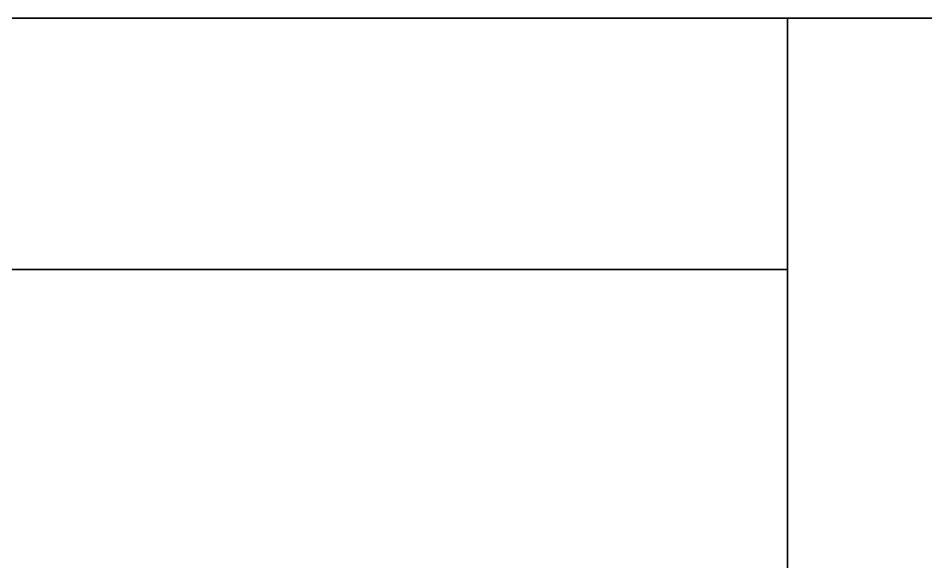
# Model space of a CAD drawing. Header units: millimetres. Extents: x -794868 to -715506, y -16735 to 22434.
# Drawn here: x -739679 to -738957, y 8327 to 8759 of the extents above; entities that cross this region are included whole.
import ezdxf

# ---------------------------------------------------------------- set-up
doc = ezdxf.new("R2010")
doc.units = ezdxf.units.MM
doc.layers.add('A-FLOR-E', color=2, linetype='Continuous', lineweight=35)
doc.layers.add('WALL-E', color=2, linetype='Continuous', lineweight=35)

msp = doc.modelspace()

# ---------------------------------------------------------------- linework, layer by layer
at = {"layer": 'A-FLOR-E'}
for p, q in [((-728997.37, 8759.02), (-745542.17, 8759.02)), ((-745542.17, 8759.02), (-728997.37, 8759.02)), ((-740532.37, 8559.02), (-739067.37, 8559.02)), ((-739067.37, 8559.02), (-739067.37, 8144.02))]:
    msp.add_line(p, q, dxfattribs=at)
at = {"layer": 'WALL-E'}
for p, q in [((-739067.37, 8759.02), (-745542.17, 8759.02)), ((-740582.37, 8759.02), (-739067.37, 8759.02)), ((-739067.37, 8759.02), (-739067.37, 8559.02)), ((-739067.37, 8559.02), (-739067.37, 8759.02)), ((-745542.17, 8559.02), (-739067.37, 8559.02)), ((-739067.37, 8559.02), (-740582.37, 8559.02))]:
    msp.add_line(p, q, dxfattribs=at)

doc.saveas('drawing.dxf')
